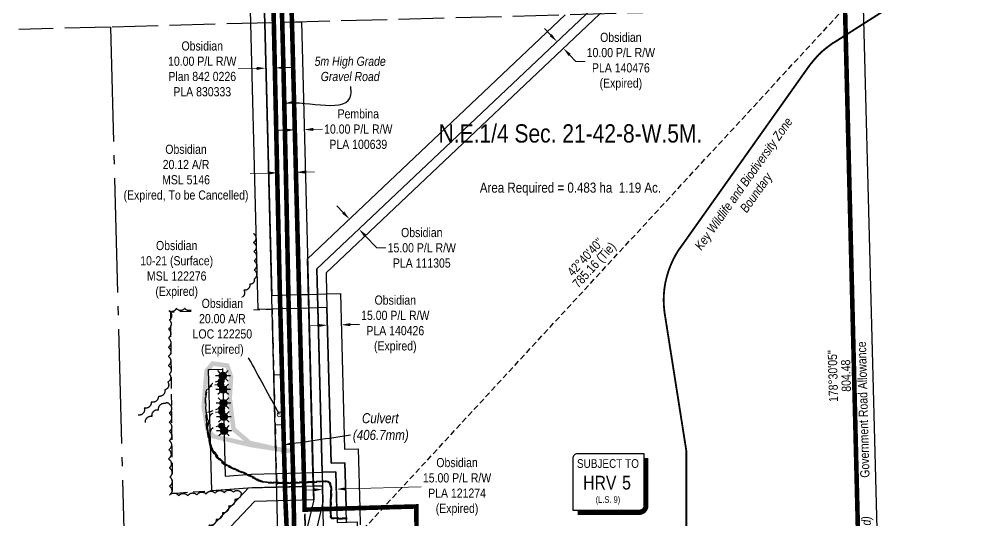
# Model space of a CAD drawing. Extents: x 627066 to 631544, y 5832157 to 5834758.
# Drawn here: x 628941 to 629974, y 5833331 to 5833878 of the extents above; entities that cross this region are included whole.
import ezdxf
from ezdxf.enums import TextEntityAlignment as Align

# ---------------------------------------------------------------- set-up
doc = ezdxf.new("R2010")
doc.units = 0
doc.header["$LTSCALE"] = 5
doc.header["$PDSIZE"] = 0.5
for name, pattern in [('0', [1, 1, 0]), ('CENTERLINEX3', [5, 2.5, -1, 0.5, -1]), ('DASHDOT2', [12.7, 6.35, -3.175, 0, -3.175]), ('foc-ACCESSROAD', [3.75, 2.5, -1.25]), ('foc-QUARTERLINE', [33, 25, -3, 2, -3]), ('foc-TIELINE', [1.875, 1.25, -0.625]), ('foc-UNSURVEYED', [12.5, 10, -2.5]), ('UG_PIPE', [1.875, 1.25, -0.625])]:
    doc.linetypes.add(name, pattern=pattern)
doc.layers.get('Defpoints').update_dxf_attribs({"color": 9})
for name, color, linetype, lineweight in [('AS-GENERAL', 48, 'Continuous', 18), ('C-AR-T', 13, 'Continuous', 9), ('C-RW-T', 13, 'Continuous', 9), ('C-WS-T', 13, 'Continuous', 9), ('F-RW-T', 190, 'Continuous', 9), ('T-TEXT', 48, 'Continuous', 18)]:
    doc.layers.add(name, color=color, linetype=linetype, lineweight=lineweight)
for name, color, linetype in [('AS-PIPE-UG', 44, 'UG_PIPE'), ('AS-POWER', 104, 'foc-POWER'), ('AS-ROADS', 254, 'Continuous'), ('AS-SYMBOL', 7, 'Continuous'), ('AS-WILDLIFE', 131, 'DASHDOT2'), ('C-AR', 13, 'foc-ACCESSROAD'), ('C-RW', 13, 'Continuous'), ('C-SYMBOL', 7, 'Continuous'), ('C-WS', 13, 'foc-ACCESSROAD'), ('C-WS-S', 8, 'Continuous'), ('CG-NOTES', 7, 'Continuous'), ('CTW', 7, 'Continuous'), ('F-RW', 190, 'Continuous'), ('L-AREAREQUIRED', 7, 'Continuous'), ('L-BD', 7, 'Continuous'), ('L-MON', 1, 'Continuous'), ('L-QSEC', 8, 'foc-QUARTERLINE'), ('L-ROAD-T', 7, 'Continuous'), ('L-SEC', 7, 'Continuous'), ('L-TIE', 7, 'foc-TIELINE'), ('L-TIE-T', 7, 'Continuous'), ('L-USEC', 7, 'foc-UNSURVEYED'), ('T-BUSH', 110, '0')]:
    doc.layers.add(name, color=color, linetype=linetype)
doc.layers.add('AS-TRAPPER BOUNDARY', color=7, linetype='CENTERLINEX3', true_color=0xb85c00, transparency=0.6)
doc.styles.add('100L', font='ARIALN.TTF', dxfattribs={"height": 11})
doc.styles.add('175L', font='ARIALN.TTF', dxfattribs={"height": 20})
doc.styles.add('240', font='ARIALN.TTF', dxfattribs={"height": 30})
doc.styles.add('80CG', font='ARIALN.TTF', dxfattribs={"height": 10})
doc.styles.add('80L', font='ARIALN.TTF', dxfattribs={"height": 10})
doc.styles.add('80LS', font='ARIALNI.TTF', dxfattribs={"height": 10})
doc.styles.add('foc-LtypeFont', font='ARIALN.TTF', dxfattribs={"height": 7.35})
doc.styles.add('HRV', font='ARIALN.TTF', dxfattribs={"height": 3})
doc.linetypes.add('foc-POWER', pattern='A,6,-1,["P",foc-LtypeFont,S=0.2,R=0,X=-0.625,Y=-0.75],-1.24,4', length=12.24)
doc.dimstyles.new('Compass 5 000', dxfattribs={"dimscale": 5, "dimtxt": 9, "dimasz": 2, "dimexe": 0.2, "dimexo": 0.0625, "dimgap": 0.5, "dimtad": 0, "dimtih": 1, "dimtoh": 1, "dimzin": 0, "dimdsep": 46, "dimtxsty": '80CG', "dimcen": 0.1, "dimse1": 1, "dimse2": 1, "dimclrd": 256, "dimclrt": 256, "dimaunit": 1, "dimadec": 4, "dimazin": 0, "dimtfac": 0.06, "dimtofl": 0, "dimtmove": 0, "dimatfit": 1, "dimfxl": 0.2, "dimtolj": 1, "dimtzin": 0, "dimlwd": -1, "dimarcsym": 0})

# ---------------------------------------------------------------- blocks, each defined once
blk = doc.blocks.new('*D39')
at = {"layer": 'C-RW-T', "transparency": 16777216}
for p, q in [((629295.3, 5833666.6), (629288.4, 5833673.8)), ((629319.4, 5833641.2), (629331.9, 5833628)), ((629331.9, 5833628), (629341.9, 5833628))]:
    blk.add_line(p, q, dxfattribs=at)
for points in [[(629296.5, 5833667.7), (629294.1, 5833665.4), (629302.2, 5833659.3)], [(629320.6, 5833642.3), (629318.2, 5833640), (629312.5, 5833648.4)]]:
    blk.add_solid(points, dxfattribs=at)
at = {"layer": 'Defpoints', "color": 0, "transparency": 16777216}
for p in [(629318.9, 5833675.2), (629302.2, 5833659.3), (629329.2, 5833664.3)]:
    blk.add_point(p, dxfattribs=at)
at = {"layer": 'C-RW-T', "transparency": 16777216, "insert": (629381, 5833628), "char_height": 10, "attachment_point": 5, "style": '80CG'}
blk.add_mtext('\\A1;Obsidian\\P15.00 P/L R/W\\PPLA 111305', dxfattribs=at)
blk = doc.blocks.new('*D40')
at = {"layer": 'C-RW-T', "transparency": 16777216}
for p, q in [((629268.1, 5833543.2), (629258.1, 5833542.9)), ((629303.1, 5833544.1), (629313.1, 5833544.4))]:
    blk.add_line(p, q, dxfattribs=at)
for points in [[(629268, 5833544.9), (629268.1, 5833541.5), (629278.1, 5833543.5)], [(629303, 5833545.8), (629303.1, 5833542.4), (629293.1, 5833543.9)]]:
    blk.add_solid(points, dxfattribs=at)
at = {"layer": 'Defpoints', "color": 0, "transparency": 16777216}
for p in [(629278.1, 5833542.9), (629293.1, 5833543.9), (629293.1, 5833543.3)]:
    blk.add_point(p, dxfattribs=at)
at = {"layer": 'C-RW-T', "transparency": 16777216, "insert": (629352.1, 5833544.4), "char_height": 10, "attachment_point": 5, "style": '80CG'}
blk.add_mtext('\\A1;Obsidian\\P15.00 P/L R/W\\PPLA 140426\\P(Expired)', dxfattribs=at)
blk = doc.blocks.new('*D41')
at = {"layer": 'C-RW-T', "transparency": 16777216}
for p, q in [((629521.7, 5833860.5), (629514.8, 5833867.7)), ((629542.4, 5833838.7), (629549.3, 5833831.5)), ((629549.3, 5833831.5), (629559.3, 5833831.5))]:
    blk.add_line(p, q, dxfattribs=at)
for points in [[(629522.9, 5833861.6), (629520.5, 5833859.3), (629528.6, 5833853.2)], [(629543.6, 5833839.9), (629541.2, 5833837.6), (629535.5, 5833846)]]:
    blk.add_solid(points, dxfattribs=at)
at = {"layer": 'Defpoints', "color": 0, "transparency": 16777216}
for p in [(629535.5, 5833846), (629461.4, 5833789.5), (629468.3, 5833782.2)]:
    blk.add_point(p, dxfattribs=at)
at = {"layer": 'C-RW-T', "transparency": 16777216, "insert": (629598.3, 5833831.5), "char_height": 10, "attachment_point": 5, "style": '80CG'}
blk.add_mtext('\\A1;Obsidian\\P10.00 P/L R/W\\PPLA 140476\\P(Expired)', dxfattribs=at)
blk = doc.blocks.new('HRV')
blk.add_lwpolyline([(-35.1, 31.6), (37.2, 31.6), (37.2, -25.5, -0.414214), (32.2, -30.5), (-40.1, -30.5), (-40.1, 26.6, -0.414214)], format="xyb", close=True)
at = {"const_width": 5, "flags": 128}
blk.add_lwpolyline([(-35.1, -33), (32.2, -33, 0.414214), (39.7, -25.5), (39.7, 26.6)], format="xyb", dxfattribs=at)
at = {"style": '80L'}
blk.add_text('SUBJECT TO', height=9.5, dxfattribs=at).set_placement((-2, 13.1), align=Align.BOTTOM_CENTER)
blk.add_attdef('(N.W.1/4 00)', text='', height=7.12, dxfattribs=at).set_placement((-2, -24.4), align=Align.BOTTOM_CENTER)
at = {"layer": 'CTW', "color": 3, "style": 'HRV'}
blk.add_text('HRV', height=15, dxfattribs=at).set_placement((-10.9, -0.2), align=Align.MIDDLE_CENTER)
blk.add_attdef('0', text='', height=15, dxfattribs=at).set_placement((18.3, -0.2), align=Align.MIDDLE_CENTER)
blk = doc.blocks.new('*D52')
at = {"layer": 'C-AR-T', "transparency": 16777216}
for p, q in [((629253.9, 5833710.8), (629263.9, 5833711.1)), ((629213.8, 5833709.7), (629193.6, 5833709.2))]:
    blk.add_line(p, q, dxfattribs=at)
for points in [[(629213.8, 5833711.4), (629213.9, 5833708.1), (629223.8, 5833710)], [(629253.8, 5833712.5), (629253.9, 5833709.1), (629243.9, 5833710.5)]]:
    blk.add_solid(points, dxfattribs=at)
at = {"layer": 'Defpoints', "color": 0, "transparency": 16777216}
for p in [(629223.8, 5833710), (629224, 5833703), (629244.1, 5833703.5)]:
    blk.add_point(p, dxfattribs=at)
at = {"layer": 'C-AR-T', "transparency": 16777216, "insert": (629123.7, 5833709.2), "char_height": 10, "attachment_point": 5, "style": '80CG'}
blk.add_mtext('\\A1;Obsidian\\P20.12 A/R\\PMSL 5146\\P(Expired, To be Cancelled)', dxfattribs=at)
blk = doc.blocks.new('*D53')
at = {"layer": 'Defpoints', "color": 0, "transparency": 16777216}
for p in [(629242, 5833782.5), (629252, 5833782.8), (629252.7, 5833757.2)]:
    blk.add_point(p, dxfattribs=at)
at = {"layer": 'F-RW-T', "transparency": 16777216}
for p, q in [((629232.7, 5833756.6), (629222.7, 5833756.4)), ((629262.7, 5833757.4), (629272.7, 5833757.7))]:
    blk.add_line(p, q, dxfattribs=at)
for points in [[(629232.6, 5833758.3), (629232.7, 5833755), (629242.7, 5833756.9)], [(629262.6, 5833759.1), (629262.7, 5833755.7), (629252.7, 5833757.2)]]:
    blk.add_solid(points, dxfattribs=at)
at = {"layer": 'F-RW-T', "transparency": 16777216, "insert": (629311.7, 5833757.7), "char_height": 10, "attachment_point": 5, "style": '80CG'}
blk.add_mtext('\\A1;Pembina\\P10.00 P/L R/W\\PPLA 100639', dxfattribs=at)
blk = doc.blocks.new('*D54')
at = {"layer": 'C-RW-T', "transparency": 16777216}
for p, q in [((629200.8, 5833824.1), (629180.5, 5833823.5)), ((629230.8, 5833824.9), (629240.8, 5833825.1))]:
    blk.add_line(p, q, dxfattribs=at)
for points in [[(629200.8, 5833825.7), (629200.9, 5833822.4), (629210.8, 5833824.3)], [(629230.8, 5833826.5), (629230.8, 5833823.2), (629220.8, 5833824.6)]]:
    blk.add_solid(points, dxfattribs=at)
at = {"layer": 'Defpoints', "color": 0, "transparency": 16777216}
for p in [(629210.4, 5833841.6), (629220.4, 5833841.8), (629210.8, 5833824.3)]:
    blk.add_point(p, dxfattribs=at)
at = {"layer": 'C-RW-T', "transparency": 16777216, "insert": (629141.4, 5833823.5), "char_height": 10, "attachment_point": 5, "style": '80CG'}
blk.add_mtext('\\A1;\\A1;Obsidian\\P10.00 P/L R/W\\PPlan 842 0226\\PPLA 830333', dxfattribs=at)
blk = doc.blocks.new('GAS')
h = blk.add_hatch(color=255)
h.dxf.hatch_style = 1
edge = h.paths.add_edge_path()
edge.add_arc((0, 0), 0.9, 0, 360)
for p, q in [((-0.81, 0), (-1.62, 0)), ((-0.57, 0.57), (-1.14, 1.14)), ((0, 0.81), (0, 1.62)), ((0.57, 0.57), (1.14, 1.14)), ((1.62, 0), (0.81, 0)), ((-0.57, -0.57), (-1.14, -1.14)), ((0, -0.81), (0, -1.62)), ((1.14, -1.14), (0.57, -0.57))]:
    blk.add_line(p, q)
blk.add_circle((0, 0), 0.8)
blk = doc.blocks.new('RISER')
h = blk.add_hatch(color=255)
h.dxf.hatch_style = 1
edge = h.paths.add_edge_path()
edge.add_arc((0, 0), 0.7, 0, 360)
blk.add_hatch(color=13).paths.add_polyline_path([(0.58, -0.15), (-0.58, -0.15, 0.774597)])
at = {"color": 13}
blk.add_line((-0.58, -0.15), (0.58, -0.15), dxfattribs=at)
blk.add_circle((0, 0), 0.6, dxfattribs=at)
blk = doc.blocks.new('*D65')
at = {"layer": 'C-RW-T', "transparency": 16777216}
for p, q in [((629262.8, 5833363.7), (629252.8, 5833363.4)), ((629297.8, 5833364.6), (629380.4, 5833366.9))]:
    blk.add_line(p, q, dxfattribs=at)
for points in [[(629262.7, 5833365.4), (629262.8, 5833362), (629272.8, 5833364)], [(629297.7, 5833366.3), (629297.8, 5833363), (629287.8, 5833364.4)]]:
    blk.add_solid(points, dxfattribs=at)
at = {"layer": 'Defpoints', "color": 0, "transparency": 16777216}
for p in [(629272.9, 5833359.9), (629287.8, 5833364.4), (629287.9, 5833360.3)]:
    blk.add_point(p, dxfattribs=at)
at = {"layer": 'C-RW-T', "transparency": 16777216, "insert": (629419.5, 5833366.9), "char_height": 10, "attachment_point": 5, "style": '80CG'}
blk.add_mtext('\\A1;Obsidian\\P15.00 P/L R/W\\PPLA 121274\\P(Expired)', dxfattribs=at)

msp = doc.modelspace()

# ---------------------------------------------------------------- hatches: boundary and pattern name
at = {"layer": 'AS-ROADS'}
h = msp.add_hatch(color=256, dxfattribs=at)
h.dxf.hatch_style = 1
h.paths.add_polyline_path([(629186.885, 5833416.986), (629154.899, 5833424.385), (629149.719, 5833430.277), (629145.511, 5833454.626), (629148.58, 5833492.491), (629153.814, 5833498.905), (629166.889, 5833497.113), (629170.282, 5833486.55), (629168.846, 5833463.691), (629173.139, 5833428.644)], flags=16)
h.paths.add_polyline_path([(629239.48, 5833403.193), (629194.793, 5833410.027), (629152.207, 5833419.877), (629145.033, 5833428.035), (629140.477, 5833454.398), (629143.724, 5833494.445), (629151.714, 5833504.237), (629170.685, 5833501.637), (629175.33, 5833487.18), (629173.864, 5833463.839), (629177.863, 5833431.192), (629194.379, 5833417.184), (629222.805, 5833410.799), (629240.235, 5833408.134)])

# ---------------------------------------------------------------- linework, layer by layer
at = {"layer": 'AS-GENERAL', "const_width": 0.406, "flags": 128}
msp.add_lwpolyline([(629228.676, 5833416.711), (629229.056, 5833396.657)], dxfattribs=at)
at = {"layer": 'AS-PIPE-UG', "flags": 128}
for points in [[(629161.802, 5833482.603), (629157.654, 5833481.889), (629155.383, 5833481.347), (629152.705, 5833479.703), (629149.39, 5833476.555), (629146.363, 5833473.207), (629145.49, 5833470.944), (629144.42, 5833463.676), (629146.153, 5833429.733), (629148.219, 5833418.948), (629149.238, 5833413.498), (629150.883, 5833408.459), (629156.812, 5833398.936), (629166.36, 5833390.5), (629176.947, 5833385.508), (629187.924, 5833381.188), (629200.208, 5833375.02), (629202.646, 5833373.353), (629206.553, 5833372.474), (629214.335, 5833371.3), (629224.3, 5833371.049), (629235.707, 5833370.971), (629254.383, 5833371.41), (629273.715, 5833372.606), (629276.694, 5833372.413), (629278.353, 5833372.074), (629280.042, 5833371.201), (629280.762, 5833368.926), (629281.43, 5833365.85), (629281.313, 5833358.65), (629281.09, 5833351.186), (629280.602, 5833343.826), (629280.873, 5833339.091), (629281.065, 5833334.258), (629281.683, 5833333.09), (629282.35, 5833332.425), (629290.067, 5833331.999), (629299.533, 5833331.851)], [(629161.202, 5833478.59), (629157.596, 5833478.263), (629153.344, 5833477.622), (629149.714, 5833476.087), (629146.907, 5833472.962), (629145.933, 5833470.714), (629144.696, 5833463.562), (629146.478, 5833429.915), (629148.515, 5833418.952), (629149.516, 5833413.841), (629151.175, 5833408.691), (629157.275, 5833399.441), (629166.781, 5833390.912), (629177.298, 5833385.718), (629188.077, 5833381.457), (629200.628, 5833375.122), (629202.936, 5833373.618), (629206.687, 5833372.753), (629214.562, 5833371.528), (629224.422, 5833371.338), (629235.774, 5833371.212), (629254.44, 5833371.679), (629273.631, 5833372.855), (629276.741, 5833372.657), (629278.52, 5833372.259), (629280.263, 5833371.268), (629280.998, 5833369.009), (629281.662, 5833365.778), (629281.556, 5833358.615), (629281.321, 5833351.22), (629280.835, 5833343.843), (629281.165, 5833339.231), (629281.312, 5833334.354), (629281.871, 5833333.213), (629282.396, 5833332.722), (629290.12, 5833332.151), (629299.499, 5833332.236)], [(629162.106, 5833452.689), (629159.638, 5833452.01), (629156.868, 5833451.47), (629150.102, 5833449), (629149.94, 5833448.979), (629146.201, 5833447.926), (629146.37, 5833445.526), (629146.945, 5833439.418), (629146.853, 5833429.935), (629148.865, 5833418.997), (629149.851, 5833413.907), (629151.368, 5833408.767), (629157.6, 5833399.716), (629166.944, 5833391.139), (629177.359, 5833385.976), (629188.16, 5833381.662), (629200.809, 5833375.306), (629203, 5833373.84), (629206.74, 5833372.906), (629214.614, 5833371.695), (629224.277, 5833371.609), (629235.739, 5833371.459), (629254.535, 5833371.962), (629273.594, 5833373.081), (629276.878, 5833372.908), (629278.656, 5833372.51), (629280.567, 5833371.398), (629281.303, 5833368.971), (629281.989, 5833365.756), (629281.803, 5833358.568), (629281.603, 5833351.062), (629281.082, 5833343.848), (629281.487, 5833339.237), (629281.524, 5833334.338), (629282.042, 5833333.402), (629282.916, 5833332.949), (629290.118, 5833332.382), (629299.537, 5833332.53)], [(629162.107, 5833448.871), (629159.493, 5833448.471), (629155.441, 5833448.008), (629151.873, 5833446.841), (629149.694, 5833444.332), (629148.406, 5833439.427), (629147.207, 5833429.8), (629149.262, 5833419.011), (629150.112, 5833414.005), (629151.626, 5833408.874), (629157.871, 5833399.941), (629167.115, 5833391.413), (629177.544, 5833386.212), (629188.266, 5833381.9), (629200.967, 5833375.523), (629203.123, 5833374.101), (629206.776, 5833373.109), (629214.647, 5833371.936), (629224.266, 5833371.83), (629235.756, 5833371.768), (629254.565, 5833372.271), (629273.58, 5833373.371), (629276.961, 5833373.181), (629278.788, 5833372.73), (629280.917, 5833371.525), (629281.565, 5833368.988), (629282.283, 5833365.772), (629282.106, 5833358.499), (629281.919, 5833351.03), (629281.307, 5833343.842), (629281.843, 5833339.164), (629282.254, 5833333.584), (629283.036, 5833333.363), (629290.146, 5833332.641), (629299.532, 5833332.797)], [(629162.246, 5833433.437), (629158.746, 5833433.109), (629153.57, 5833431.756), (629150.849, 5833429.152), (629149.406, 5833425.283), (629149.725, 5833419.144), (629150.405, 5833414.003), (629151.94, 5833409.026), (629158.145, 5833400.112), (629167.265, 5833391.697), (629177.651, 5833386.458), (629188.37, 5833382.133), (629201.103, 5833375.812), (629203.24, 5833374.377), (629206.82, 5833373.321), (629214.722, 5833372.177), (629224.266, 5833372.168), (629235.8, 5833372.074), (629254.613, 5833372.589), (629273.537, 5833373.613), (629277.036, 5833373.49), (629278.954, 5833372.964), (629281.244, 5833371.704), (629282.614, 5833365.804), (629282.407, 5833358.401), (629282.225, 5833351.027), (629281.588, 5833343.816), (629281.701, 5833334.457), (629282.53, 5833333.768), (629283.105, 5833333.708), (629290.176, 5833332.905), (629299.527, 5833333.072)], [(629281.968, 5833334.574), (629282.165, 5833339.194)]]:
    msp.add_lwpolyline(points, dxfattribs=at)
at = {"layer": 'AS-POWER', "flags": 128}
msp.add_lwpolyline([(629218.833, 5833489.35), (629230.96, 5833489.481)], dxfattribs=at)
at = {"layer": 'AS-ROADS', "const_width": 5, "flags": 128}
msp.add_lwpolyline([(629166.768, 5832335.262), (629204.307, 5832373.663), (629226.997, 5832400.988), (629245.916, 5832437.811), (629259.691, 5832477.239), (629264.082, 5832520.971), (629260.469, 5832626.193), (629256.902, 5832728.019), (629254.468, 5832826.882), (629252.271, 5832917.643), (629249.522, 5833032.97), (629245.75, 5833155.288), (629242.761, 5833268.266), (629240.693, 5833376.058), (629237.821, 5833477.828), (629235.5, 5833573.795), (629233.42, 5833675.756), (629231.167, 5833776.138), (629229.903, 5833829.77), (629227.751, 5833910.201), (629225.789, 5833977.31)], dxfattribs=at)
at = {"layer": 'AS-TRAPPER BOUNDARY', "color": 114, "true_color": 0x008f47, "const_width": 4.998, "flags": 128}
for points in [[(629840.195, 5833993.346), (629842.39, 5833910.645), (629842.924, 5833890.542), (629857.785, 5833288.07), (629375.821, 5833274.366), (629374.999, 5833345.48), (629313.29, 5833343.713), (629298.373, 5833343.286), (629288.362, 5833343), (629273.343, 5833342.57), (629271.372, 5833342.514), (629261.012, 5833342.217), (629253.056, 5833341.989), (629252.965, 5833351.959), (629252.684, 5833366.966), (629252.289, 5833381.961), (629247.551, 5833561.912), (629247.156, 5833576.916), (629239.315, 5833874.723), (629238.521, 5833904.877), (629236.746, 5833972.355), (629236.685, 5833974.666)], [(629216.668, 5833974.133), (629219.02, 5833894.05), (629219.538, 5833873.947), (629226.096, 5833578.971), (629226.494, 5833563.967), (629229.326, 5833457.275), (629229.857, 5833437.282), (629231.271, 5833384.031), (629231.669, 5833369.035), (629232.067, 5833354.031), (629234.044, 5833311.301), (628955.122, 5833303.786)]]:
    msp.add_lwpolyline(points, dxfattribs=at)
at = {"layer": 'AS-WILDLIFE', "const_width": 2, "flags": 128}
msp.add_lwpolyline([(629972.949, 5832748.116), (629908.875, 5832785), (629903.313, 5832788.5), (629898, 5832792.5), (629892.938, 5832796.5), (629888.187, 5832801), (629883.687, 5832806), (629879.562, 5832811), (629875.75, 5832816), (629873.875, 5832819), (629766.937, 5832992), (629765.375, 5832994.5), (629762.25, 5833000), (629759.562, 5833006), (629757.437, 5833012), (629675, 5833251), (629673.125, 5833257), (629671.625, 5833263.5), (629670.562, 5833270), (629669.938, 5833276.5), (629669.687, 5833283), (629669.687, 5833406.5), (629646.25, 5833555.5), (629645.875, 5833558), (629645.25, 5833564.5), (629645, 5833571), (629645.25, 5833577.5), (629645.875, 5833584), (629646.938, 5833590.5), (629648.438, 5833596.5), (629650.312, 5833603), (629652.625, 5833609), (629655.313, 5833615), (629658.437, 5833621), (629661.875, 5833626.5), (629663.437, 5833628.5), (629803.25, 5833826), (629805.5, 5833829), (629809.687, 5833834), (629814.125, 5833839), (629818.938, 5833843.5), (629824, 5833847.5), (629829.312, 5833851.5), (629831.188, 5833852.5), (629939.945, 5833921.727)], dxfattribs=at)
at = {"layer": 'C-AR', "flags": 128}
msp.add_lwpolyline([(629236.774, 5833974.669), (629239.126, 5833894.585), (629239.644, 5833874.482), (629254.002, 5833316.892), (629264.3, 5832964.897), (629277.075, 5832529.411), (629256.964, 5832528.884), (629244.195, 5832964.309), (629233.897, 5833316.339), (629219.538, 5833873.947), (629219.02, 5833894.05), (629216.668, 5833974.133)], dxfattribs=at)
msp.add_lwpolyline([(629230.921, 5833434.697), (629220.928, 5833434.433), (629220.341, 5833454.423), (629230.333, 5833454.717), (629230.921, 5833434.697)], close=True, dxfattribs=at)
at = {"layer": 'C-RW'}
for points in [[(629686.702, 5833989.26), (629596.846, 5833904.108), (629575.003, 5833883.41), (629276.692, 5833600.72), (629277.161, 5833577.712), (629277.556, 5833562.709), (629282.03, 5833392.741), (629297.033, 5833393.128), (629298.333, 5833344.873), (629298.373, 5833343.286), (629288.363, 5833343), (629287.273, 5833383.164), (629272.293, 5833382.81), (629267.741, 5833562.448), (629267.3, 5833577.45), (629266.584, 5833604.914), (629560.05, 5833883.012), (629581.892, 5833903.71), (629671.749, 5833988.862)], [(628955.665, 5833283.291), (629055.596, 5833285.942), (629224.64, 5833290.908), (629223.904, 5833316.065), (629209.545, 5833873.681), (629208.732, 5833903.835), (629206.674, 5833973.867)], [(629216.668, 5833974.133), (629218.725, 5833904.101), (629219.538, 5833873.947), (629233.897, 5833316.339), (629234.939, 5833280.701), (629055.86, 5833275.949), (628955.929, 5833273.299)], [(629298.732, 5833328.384), (629298.373, 5833343.286), (629298.333, 5833344.873), (629297.033, 5833393.128), (629282.03, 5833392.741), (629277.556, 5833562.709), (629267.558, 5833562.444), (629257.552, 5833562.178), (629247.551, 5833561.912), (629227.53, 5833561.381), (629217.655, 5833561.119), (629202.604, 5833560.719), (629194.555, 5833873.282), (629193.742, 5833903.436)], [(629208.732, 5833903.835), (629209.545, 5833873.681), (629217.215, 5833576.121), (629227.132, 5833576.385), (629247.156, 5833576.916), (629257.157, 5833577.181), (629267.164, 5833577.447), (629277.161, 5833577.712), (629292.165, 5833578.11), (629296.638, 5833408.176), (629311.469, 5833408.55), (629313.29, 5833343.713), (629313.807, 5833325.284)], [(629276.538, 5832547.709), (629254.101, 5833313.525), (629263.119, 5833351.185), (629262.278, 5833382.531), (629256.304, 5833615.83), (629537.62, 5833882.415)], [(629560.05, 5833883.012), (629266.584, 5833604.914), (629272.293, 5833382.81), (629273.146, 5833350.134), (629264.132, 5833312.49), (629275.076, 5832939.92), (629286.884, 5832538.008)]]:
    msp.add_lwpolyline(points, dxfattribs=at)
at = {"layer": 'C-RW', "flags": 128}
msp.add_lwpolyline([(629310.827, 5833313.506), (629274.079, 5833312.661), (629273.146, 5833350.134), (629272.685, 5833367.803), (629262.653, 5833367.545), (629222.723, 5833366.516), (629195.828, 5833365.667), (629151.787, 5833362.518), (629148.344, 5833494.965), (629163.334, 5833495.355), (629166.369, 5833378.594), (629195.056, 5833380.645), (629222.293, 5833381.504), (629262.266, 5833382.535), (629272.26, 5833382.792), (629287.25, 5833383.179), (629288.681, 5833327.996), (629310.482, 5833328.497)], close=True, dxfattribs=at)
at = {"layer": 'C-WS', "flags": 128}
for points in [[(629222.328, 5833381.486), (629222.729, 5833366.51), (629191.464, 5833365.383), (629151.725, 5833362.516), (629109.13, 5833359.444), (629106.982, 5833558.182), (629202.472, 5833560.716), (629217.594, 5833561.117), (629222.328, 5833381.486)], [(629265.398, 5833220.298), (629256.841, 5833220.053), (629253.356, 5833341.997), (629259.499, 5833342.173), (629269.859, 5833342.47), (629271.831, 5833342.526), (629286.848, 5833342.957), (629296.86, 5833343.243), (629311.777, 5833343.67), (629373.487, 5833345.437), (629375.821, 5833274.366), (629376.695, 5833243.88), (629376.979, 5833223.493), (629300.466, 5833221.302), (629280.476, 5833220.73), (629265.398, 5833220.298)]]:
    msp.add_lwpolyline(points, close=True, dxfattribs=at)
at = {"layer": 'F-RW'}
msp.add_lwpolyline([(628954.957, 5833310.015), (629054.9, 5833312.375), (629143.189, 5833314.459), (629187.243, 5833360.871), (629191.84, 5833365.715), (629252.705, 5833367.275), (629239.644, 5833874.482), (629249.637, 5833874.748), (629263.081, 5833352.541), (629198.46, 5833350.885), (629159.52, 5833309.84), (629158.904, 5833309.191), (629149.809, 5833299.602), (629055.295, 5833297.371), (628955.354, 5833295.011)], dxfattribs=at)
at = {"layer": 'L-MON', "color": 6}
for p, q in [((629222.328, 5833381.486), (629262.278, 5833382.531)), ((629262.278, 5833382.531), (629272.293, 5833382.81)), ((629272.293, 5833382.81), (629287.273, 5833383.164))]:
    msp.add_line(p, q, dxfattribs=at)
at = {"layer": 'L-QSEC'}
msp.add_line((629041.352, 5833869.203), (629061.741, 5833095.628), dxfattribs=at)
at = {"layer": 'L-SEC'}
for p, q in [((629863.959, 5833086.628), (629842.924, 5833890.542)), ((629884.062, 5833087.154), (629863.027, 5833891.068))]:
    msp.add_line(p, q, dxfattribs=at)
at = {"layer": 'L-TIE'}
msp.add_line((629310.868, 5833313.507), (629842.924, 5833890.542), dxfattribs=at)
at = {"layer": 'L-USEC'}
for p, q in [((629842.924, 5833890.542), (629041.352, 5833869.203)), ((629041.352, 5833869.203), (628941.335, 5833866.542))]:
    msp.add_line(p, q, dxfattribs=at)
at = {"layer": 'T-BUSH', "flags": 128}
for points in [[(629197.185, 5833643.848, -0.52056705), (629197.485, 5833633.856, -0.52056705), (629197.785, 5833623.864, -0.52056705), (629198.085, 5833613.872, -0.52056705), (629198.125, 5833603.875, -0.52056705), (629198.156, 5833593.879, -0.52056705), (629193.23, 5833588.276, -0.52056705), (629186.944, 5833581.84, -0.52056705), (629182.464, 5833572.935, -0.52056705), (629181.132, 5833563.741, -0.52056705), (629171.298, 5833562.157, -0.52056705), (629161.313, 5833561.678, -0.52056705), (629151.328, 5833561.198, -0.52056705), (629141.794, 5833563.058, -0.52056705), (629131.871, 5833561.843, -0.52056705), (629122.428, 5833561.919, -0.52056705), (629112.995, 5833562.1, -0.52056705), (629105.174, 5833559.144, -0.52056705), (629105.546, 5833549.154, -0.52056705), (629104.485, 5833539.417, -0.52056705), (629104.472, 5833529.42, -0.52056705), (629104.46, 5833519.424, -0.52056705), (629104.447, 5833509.427, -0.52056705), (629104.434, 5833499.431, -0.52056705), (629105.486, 5833490.08, -0.52056705), (629103.79, 5833481.352, -0.52056705), (629100.615, 5833472.779, -0.52056705), (629093.485, 5833465.793, -0.52056705), (629085.664, 5833459.567, -0.52056705), (629078.184, 5833452.987, -0.52056705), (629071.474, 5833445.127, -0.52056705)], [(629079.521, 5833437.061, -0.52056705), (629086.644, 5833444.076, -0.52056705), (629093.766, 5833451.09, -0.52056705), (629100.889, 5833458.104, -0.52056705), (629105.265, 5833457.454, -0.52056705), (629105.363, 5833447.458, -0.52056705), (629105.44, 5833437.462, -0.52056705), (629105.518, 5833427.466, -0.52056705), (629105.42, 5833417.473, -0.52056705), (629104.973, 5833407.486, -0.52056705), (629104.525, 5833397.5, -0.52056705), (629105.527, 5833387.571, -0.52056705), (629106.018, 5833377.618, -0.52056705), (629105.669, 5833367.627, -0.52056705), (629105.772, 5833358.033, -0.52056705), (629115.72, 5833357.056, -0.52056705), (629125.669, 5833357.079, -0.52056705), (629135.617, 5833358.058, -0.52056705), (629145.566, 5833359.037, -0.52056705), (629155.515, 5833360.016, -0.52056705), (629165.498, 5833360.517, -0.52056705), (629175.483, 5833361.01, -0.52056705), (629183.635, 5833360.638, -0.52056705), (629176.916, 5833353.236, -0.52056705), (629170.197, 5833345.834, -0.52056705), (629163.442, 5833338.465, -0.52056705), (629156.53, 5833331.244, -0.52056705), (629148.979, 5833325.028, -0.52056705), (629141.071, 5833322.375, -0.52056705)]]:
    msp.add_lwpolyline(points, format="xyb", dxfattribs=at)

# ---------------------------------------------------------------- block references
at = {"layer": 'AS-SYMBOL', "xscale": 4.998301600000009, "yscale": 4.998301600000009, "zscale": 4.998301600000009}
for p in [(629162.123, 5833482.596), (629161.6, 5833478.652), (629162.651, 5833448.864), (629162.687, 5833452.698), (629162.695, 5833433.494)]:
    msp.add_blockref('RISER', p, dxfattribs=at)
at = {"layer": 'C-WS-S', "xscale": 5.000000000000027, "yscale": 5.000000000000027, "zscale": 5.000000000000027}
for p in [(629163.98, 5833488.191), (629164.201, 5833473.362), (629164.645, 5833458.263), (629164.968, 5833443.39), (629165.243, 5833428.172)]:
    msp.add_blockref('GAS', p, dxfattribs=at)
at = {"layer": 'CG-NOTES', "xscale": 0.99966032, "yscale": 0.99966032, "zscale": 0.99966032}
msp.add_blockref('HRV', (629586.187, 5833371.675), dxfattribs=at).add_auto_attribs({'(N.W.1/4 00)': '(L.S. 9)', '0': '5'})

# ---------------------------------------------------------------- texts
at = {"layer": 'AS-WILDLIFE', "insert": (629740.193, 5833692.374), "char_height": 10, "attachment_point": 5, "rotation": 54.704879, "style": '240'}
msp.add_mtext_dynamic_manual_height_columns('{\\fArial Narrow|b0|i1|c0|p34;Key Wildlife and Biodiversity Zone Boundary}', width=203.85065, gutter_width=44.985, heights=[0], dxfattribs=at)
at = {"layer": 'C-SYMBOL', "color": 3, "insert": (629543.265, 5833763.03), "char_height": 19.99321, "width": 284.22348, "attachment_point": 2, "style": '175L'}
msp.add_mtext('N.E.1/4 Sec. 21-42-8-W.5M.', dxfattribs=at)
at = {"layer": 'L-AREAREQUIRED', "color": 5, "style": '100L'}
msp.add_text('Area Required = 0.483 ha  1.19 Ac.', height=10.99626, dxfattribs=at).set_placement((629543.265, 5833684.988), align=Align.BOTTOM_CENTER)
at = {"layer": 'L-BD', "style": '80L'}
for s, p in [("178°30'05''", (629829.711, 5833487.956)), ('804.48', (629843.951, 5833488.329))]:
    msp.add_text(s, height=9.9966, rotation=91.4992, dxfattribs=at).set_placement(p, align=Align.MIDDLE)
at = {"layer": 'L-ROAD-T', "style": '80L'}
msp.add_text('Government Road Allowance', height=9.9966, rotation=91.520975, dxfattribs=at).set_placement((629862.704, 5833451.296), align=Align.MIDDLE_CENTER)
at = {"layer": 'L-TIE-T', "style": '80L'}
for s, p in [("42°40'40''", (629559.441, 5833618.119)), ('785.16 (Tie)', (629569.914, 5833608.462))]:
    msp.add_text(s, height=9.9966, rotation=47.3223, dxfattribs=at).set_placement(p, align=Align.MIDDLE)
at = {"layer": 'T-TEXT', "style": '80LS'}
msp.add_text('(Undeveloped)', height=9.9966, rotation=91.520975, dxfattribs=at).set_placement((629866.795, 5833297.215), align=Align.MIDDLE_CENTER)
at = {"layer": 'T-TEXT', "insert": (629302.856, 5833836.882), "char_height": 9.9966, "width": 77.46795, "attachment_point": 2, "style": '80LS'}
msp.add_mtext('5m High Grade\\PGravel Road', dxfattribs=at)
at = {"layer": 'T-TEXT', "insert": (629305.235, 5833447.427), "char_height": 10.99626, "attachment_point": 1, "style": '100L'}
msp.add_mtext_dynamic_manual_height_columns('\\pi10.51868;{\\fArial Narrow|b0|i1|c0|p34;Culvert\\P\\pi0.58754;(406.7mm)}', width=60.28188, gutter_width=54.981, heights=[0], dxfattribs=at)

# ---------------------------------------------------------------- dimensions: what is measured, and where the dimension line sits
at = {"layer": 'C-AR-T'}
dim = msp.add_linear_dim(base=(629223.813, 5833710.006), p1=(629244.051, 5833703.542), p2=(629223.998, 5833703.01), angle=181.520658, text='Obsidian\\P20.12 A/R\\PMSL 5146\\P(Expired, To be Cancelled)', dimstyle='Compass 5 000', dxfattribs=at)
dim.commit()
dim.dimension.update_dxf_attribs({"geometry": '*D52', "text_midpoint": (629123.701, 5833709.205), "dimtype": 161})
at = {"layer": 'C-RW-T'}
for base, p1, p2, angle, text, picture, middle in [((629210.817, 5833824.339), (629220.352, 5833841.845), (629210.359, 5833841.58), 181.520541, '\\A1;Obsidian\\P10.00 P/L R/W\\PPlan 842 0226\\PPLA 830333', '*D54', (629141.415, 5833823.534)), ((629535.496, 5833845.971), (629461.433, 5833789.49), (629468.321, 5833782.231), 313.496871, 'Obsidian\\P10.00 P/L R/W\\PPLA 140476\\P(Expired)', '*D41', (629598.348, 5833831.463)), ((629302.159, 5833659.303), (629329.213, 5833664.283), (629318.882, 5833675.171), 133.496873, 'Obsidian\\P15.00 P/L R/W\\PPLA 111305', '*D39', (629380.985, 5833627.96))]:
    dim = msp.add_linear_dim(base=base, p1=p1, p2=p2, angle=angle, text=text, dimstyle='Compass 5 000', dxfattribs=at)
    dim.commit()
    dim.dimension.update_dxf_attribs({"geometry": picture, "text_midpoint": middle, "dimtype": 161})
dim = msp.add_aligned_dim(p1=(629278.078, 5833542.899), p2=(629293.081, 5833543.294), distance=0.558, text='Obsidian\\P15.00 P/L R/W\\PPLA 140426\\P(Expired)', dimstyle='Compass 5 000', dxfattribs=at)
dim.commit()
dim.dimension.update_dxf_attribs({"geometry": '*D40', "text_midpoint": (629352.146, 5833544.379)})
at = {"layer": 'C-RW-T', "color": 6}
dim = msp.add_linear_dim(base=(629287.783, 5833364.376), p1=(629272.892, 5833359.864), p2=(629287.894, 5833360.271), angle=1.553866, text='Obsidian\\P15.00 P/L R/W\\PPLA 121274\\P(Expired)', dimstyle='Compass 5 000', dxfattribs=at)
dim.commit()
dim.dimension.update_dxf_attribs({"geometry": '*D65', "text_midpoint": (629419.468, 5833366.888), "dimtype": 161})
at = {"layer": 'F-RW-T'}
dim = msp.add_linear_dim(base=(629252.664, 5833757.152), p1=(629241.988, 5833782.536), p2=(629251.989, 5833782.799), angle=1.50785, text='Pembina\\P10.00 P/L R/W\\PPLA 100639', dimstyle='Compass 5 000', dxfattribs=at)
dim.commit()
dim.dimension.update_dxf_attribs({"geometry": '*D53', "text_midpoint": (629311.743, 5833757.678), "dimtype": 161})

# ---------------------------------------------------------------- leaders
at = {"layer": 'C-AR-T', "path_type": 1}
msp.add_leader([(629225.711, 5833446.037), (629191.977, 5833507.999)], dimstyle='Compass 5 000', override={"dimasz": 1, "dimgap": 0.5, "dimtad": 0, "dimldrblk": 'DotBlank'}, dxfattribs=at)
at = {"layer": 'T-TEXT', "path_type": 1}
for points in [[(629232.497, 5833786.18), (629303.659, 5833795.299), (629303.712, 5833804.278)], [(629230.036, 5833412.787), (629303.266, 5833423.648)]]:
    msp.add_leader(points, dimstyle='Compass 5 000', override={"dimgap": 0.5, "dimtad": 0}, dxfattribs=at)

# ---------------------------------------------------------------- next in the draw order: texts
at = {"layer": 'C-AR-T', "insert": (629163.375, 5833540.798), "char_height": 9.9966, "width": 64.47782, "attachment_point": 5, "style": '80CG', "bg_fill": 3, "box_fill_scale": 1.15, "bg_fill_color": 256, "bg_fill_true_color": 256, "bg_fill_transparency": 0}
msp.add_mtext('\\A1;Obsidian\\P20.00 A/R\\PLOC 122250\\P(Expired)', dxfattribs=at)

# ---------------------------------------------------------------- next in the draw order: texts
at = {"layer": 'C-WS-T', "insert": (629113.522, 5833604.036), "char_height": 9.9966, "attachment_point": 5, "style": '80CG'}
msp.add_mtext('\\A1;Obsidian\\P10-21 (Surface)\\PMSL 122276\\P(Expired)', dxfattribs=at)

doc.saveas('drawing.dxf')
